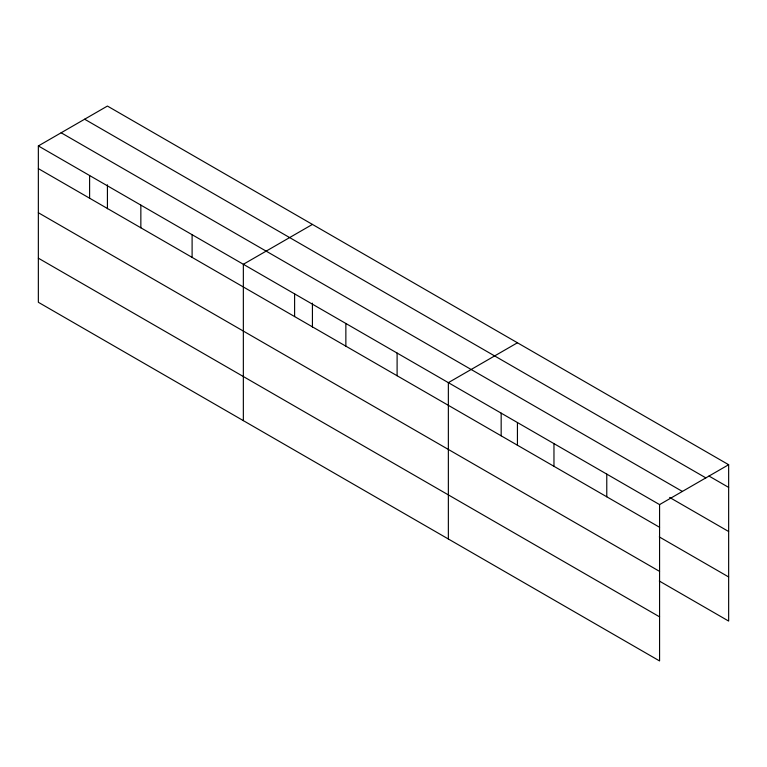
<?xml version="1.0" encoding="UTF-8"?>
<svg xmlns="http://www.w3.org/2000/svg" width="767" height="767" viewBox="0 0 767 767"><rect width="100%" height="100%" fill="white"/><g stroke="black" fill="none" stroke-linecap="round" stroke-linejoin="round"><path stroke-width="1.15" d="M659.572 571.386L659.572 504.6L38.35 145.931L38.35 302.284L659.572 660.943L659.572 571.386L38.35 212.727M659.284 581.012L728.65 621.069L728.65 464.716L107.428 106.057L38.35 145.931M312.428 224.415L243.35 264.289L243.35 420.642M517.437 342.772L448.359 382.647L448.359 539M659.572 504.6L728.65 464.716M708.976 476.039L728.65 487.4M84.629 119.211L705.851 477.879M61.149 132.777L682.371 491.436M669.629 497.438L728.65 531.512M38.35 168.615L659.572 527.284M659.284 536.91L728.65 576.957M38.35 258.172L659.572 616.841M606.774 474.111L606.774 496.795M553.966 443.623L553.966 466.307M517.437 422.722L517.437 445.445M501.167 413.135L501.167 435.819M397.105 353.06L397.105 375.744M345.859 323.473L345.859 346.157M312.428 303.166L312.428 327.087M294.605 293.886L294.605 316.57M192.105 234.702L192.105 257.386M140.85 205.115L140.85 227.799M107.428 184.809L107.428 208.729M89.605 175.528L89.605 198.212"/></g></svg>
